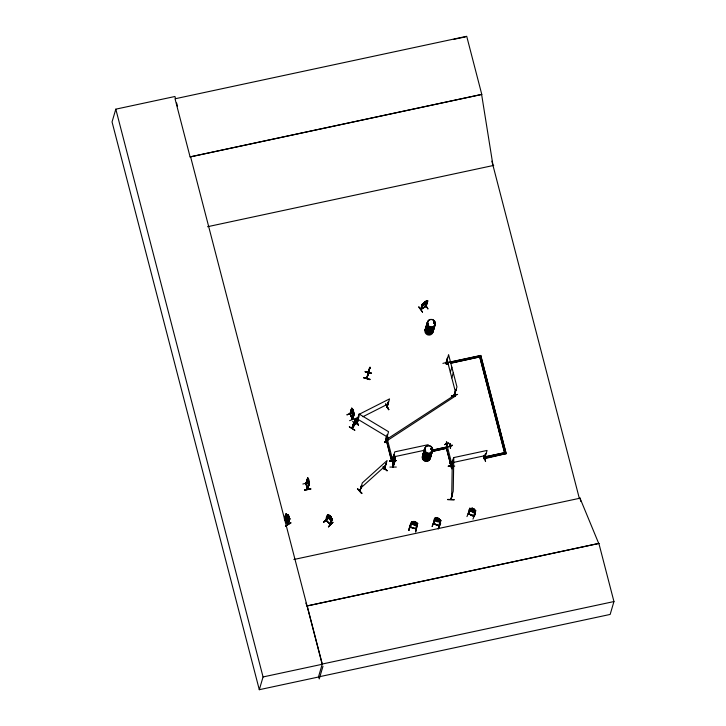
<?xml version="1.0" encoding="UTF-8"?>
<svg xmlns="http://www.w3.org/2000/svg" width="726" height="726" viewBox="0 0 726 726"><rect width="100%" height="100%" fill="white"/><g stroke="black" fill="none" stroke-linecap="round" stroke-linejoin="round"><path stroke-width="1.09" d="M308.831 485.485L307.216 479.55M451.663 466.473L448.251 466.219L451.49 466.001M450.864 498.608L450.801 499.488L453.215 491.221L453.786 458.197L451.336 466.455C451.218 468.978 453.886 461.155 452.661 460.493L451.182 465.847L453.632 457.607L487.064 450.447L484.687 458.678L484.079 458.596M451.427 466.21L451.327 466.891L451.427 466.146M451.064 498.934C454.104 485.83 451.39 501.757 450.864 498.671M451.654 466.9L451.654 466.156M452.307 493.762L452.525 494.324M447.688 499.415L454.14 499.606M454.721 466.101L448.251 466.219M394.817 459.222L394.454 461.618L394.599 455.919L394.844 461.527M451.717 496.321L452.28 463.297M356.693 421.761L357.31 422.124L356.666 422.06M387.139 434.52C388.773 433.585 383.618 439.947 386.314 439.765M385.706 439.457L386.205 439.947L388.555 431.716L358.998 413.965L356.593 422.187L357.265 422.269L356.593 422.187M386.25 439.702L385.787 439.43M447.679 499.697L454.14 499.905M350.15 413.493L350.168 414.401L351.62 408.647L349.887 413.766M350.912 411.079L353.036 416.769L353.544 416.697L354.27 413.847L351.774 408.175L350.123 413.747L352.636 419.446L352.409 418.621M325.965 520.433L330.72 524.535L332.299 518.963L330.729 517.32L330.965 516.64M326.183 520.025C326.818 522.929 327.725 513.454 327.862 515.66M331.746 519.026L332.163 519.426L331.746 519.026L330.085 524.081L330.766 524.381M355.25 423.694C358.426 410.254 355.105 426.135 355.241 423.258M351.938 428.349L355.259 423.076L354.941 423.512M394.409 456.436L394.154 455.883L392.911 461.6L394.39 454.612L393.819 454.739L392.312 460.066L394.79 451.853L428.222 444.684M394.463 461.945L394.663 461.382L392.966 467.045L392.675 460.747L393.02 461.346M393.211 466.228L393.22 467.09L394.844 461.464M366.757 378.237L370.033 367.075L368.336 372.783M396.314 467.054L389.88 467.072M393.864 458.46L394.082 457.108L394.372 463.206M426.053 306.145L420.653 309.412L422.205 304.276C423.775 303.74 421.606 309.929 420.799 309.131M420.862 309.43L425.699 306.653M426.271 301.063C421.57 304.484 427.659 299.321 426.053 301.807L426.879 301.481L425.5 303.695L423.113 304.729L424.401 302.806L422.478 304.058L420.771 309.594L426.171 306.172L425.527 306.245M426.216 306.2L425.663 306.526M428.204 323.76L427.968 324.204L428.331 323.887M428.041 324.159L427.768 324.268M433.576 322.689L434.329 322.299M433.803 322.525L434.003 323.034M433.649 322.816L434.511 323.251L434.72 322.444M425.019 450.265L425.618 450.528L425.282 449.948M432.151 449.14L431.562 448.359M392.929 461.518L394.508 455.42L394.672 455.964M392.902 466.555L394.663 461.382M393.211 467.027L392.875 460.974L394.572 455.42M393.265 466.836L392.721 461.473M368.518 373.11L368.608 372.629M357.628 421.888L358.435 418.966M358.59 417.359C358.217 415.562 358.254 422.024 357.038 422.414L359.415 414.165L389.544 398.892L387.248 406.878L386.568 406.977M387.185 406.932L386.704 407.35M454.213 394.363L455.901 389.463L454.322 395.153L454.131 394.572L455.193 396.305L454.467 395.307L456.953 386.904L448.586 354.633L446.118 363.49L446.209 362.583M369.607 368.908L369.779 368.127L369.08 370.768L369.398 369.888M305.846 483.534L306.272 484.024L307.615 478.316L305.882 483.398M307.234 488.852L308.795 483.734L309.149 484.233L307.452 489.451L306.009 483.988L307.779 477.844L309.321 483.806L308.314 479.904L308.45 482.935L308.795 481.765M371.413 373.218L365.096 371.739L371.431 373.155M369.861 379.625L363.662 377.683L369.879 379.58M365.096 371.739L371.394 373.291M366.884 377.701L366.703 378.428L368.173 372.365M367.12 377.819L366.948 378.464L368.354 372.538M369.843 367.501C365.296 385.651 370.532 364.624 369.189 370.079M368.291 373.1L369.933 367.547M368.862 371.939L369.171 370.55M369.053 370.786L369.47 369.561M363.635 377.774L369.979 379.181M392.448 460.066L393.002 459.513M484.16 458.787L506.185 453.587L480.73 355.459L446.082 362.882L446.336 364.216L448.496 363.753M485.585 453.668C486.674 452.171 483.688 457.734 484.024 458.787L484.714 458.233M327.707 514.625C324.649 531.169 325.811 509.579 329.295 515.968L329.486 515.224L331.02 516.667L329.486 515.224M326.573 520.388L326.373 520.814L328.016 515.505M413.702 521.949L412.677 521.903L412.332 523.074L413.203 523.873L416.288 524.217L416.633 523.047L415.671 522.538M413.865 521.386L415.925 521.912L414.927 525.052M415.653 522.602L417.704 523.419L417.205 525.098M175.511 98.654L174.948 96.494L115.806 109.163L112.049 121.914L259.3 689.7L318.442 677.031L322.262 664.036L307.189 605.92L598.877 543.429L613.951 601.555L610.158 614.432L318.478 676.922M190.094 156.907L481.783 94.416L466.709 36.3L175.03 98.79L190.094 156.907L481.783 94.416M286.425 514.553L284.737 519.825L286.425 514.553C285.581 512.012 283.73 521.223 284.646 518.999M284.891 518.164L286.225 513.609L289.828 518.727L288.213 524.335L284.928 519.625L287.95 524.19M285.409 516.567L286.262 513.672M287.469 515.206L287.678 514.462L288.875 516.168L287.678 514.462M287.369 515.75L287.187 516.377L286.516 515.741L286.97 517.057L288.839 518.999M287.541 516.141L288.276 517.157M287.877 514.934L288.594 515.959M287.46 518.137L288.413 520.252L287.814 518.4M288.585 516.803L288.767 516.177L288.694 516.803M289.157 518.827L287.641 524.018L289.347 518.709L289.674 519.181L289.347 518.709M288.267 524.145L289.783 518.682M302.86 484.042L308.005 482.608M307.779 477.844L306.118 483.416L307.697 489.378L309.303 483.752M304.457 489.986L310.782 489.088M308.305 479.714L308.55 478.988L308.704 483.924L307.815 481.583L308.051 478.915L308.368 479.695L307.715 477.862M307.279 488.907L309.013 483.688M310.728 488.643L304.421 490.095L310.782 489.07M259.3 689.7L263.057 676.95L115.806 109.163M346.992 414.773L352.001 412.858M350.141 414.346L351.792 408.248M349.587 420.663L355.531 418.376M352.645 410.925L353.163 412.059M352.981 409.718L353.48 410.852M353.408 411.715L352.854 409.21L352.627 409.954L352.21 409.192L351.52 411.578L353.099 415.281L352.809 414.664M353.498 411.733L353.653 411.061M354.07 413.021C349.079 431.707 357.02 403.166 352.437 418.684M353.88 413.766L352.164 419.02M352.618 421.525L358.163 424.846M328.197 518.055L323.469 522.175L327.97 517.82M369.625 367.447L368.073 372.601M355.477 423.331C346.901 439.584 358.372 410.907 351.992 428.159M352.264 427.75L353.762 422.859M369.098 370.95L367.057 378.246M352.291 428.349C350.413 430.563 356.838 415.989 356.049 419.501L356.53 418.848M355.023 419.692L358.481 425.037L354.996 419.719M354.969 421.307L354.297 423.721L355.304 422.115M354.996 421.134L355.15 420.436M355.041 421.534L353.762 424.592L356.13 420.345L353.871 424.746M355.186 421.497L355.35 420.998M355.985 419.71L354.624 422.478M355.513 422.296L356.711 418.212L353.453 423.331M358.154 419.347L354.932 424.538M355.422 423.521L357.11 417.931L355.186 420.508M356.285 420.926L356.811 419.183L356.421 419.583M359.016 416.996L358.399 417.069L357.219 422.024M354.778 430.219L349.27 426.788L354.787 430.209M329.758 515.642L330.675 516.504M357.428 421.86L358.326 418.775M328.461 526.749L332.898 522.357L328.47 526.876M330.112 524.344L331.591 519.172M330.639 524.453L330.312 523.891M332.299 518.963L330.575 524.544M598.877 543.429L307.189 605.92M357.464 488.798L361.757 493.58L357.51 488.707M360.332 490.604L359.878 491.103L361.639 485.467L359.679 490.994L360.096 490.377M360.141 490.567L361.639 485.467M387.729 403.048L386.568 407.386L388.528 401.796L388.129 402.249M387.094 407.15C386.178 407.313 388.365 404.763 388.528 401.796M386.06 405.108L388.728 409.709L385.615 404.11M422.505 312.044L418.666 307.025M388.782 409.582L385.842 404.064M422.532 304.031L421.978 305.746L422.432 306.045M421.198 309.085L422.695 303.985M424.547 302.125L424.311 302.769M424.855 302.107L425.917 301.462M426.207 301.127C428.921 300.818 426.026 301.589 423.104 303.495M384.68 442.397L388.21 437.406L384.916 442.651M385.588 439.584L386.259 439.765L391.368 460.012L392.594 459.749L387.403 439.421L386.141 439.965M426.707 302.397L425.472 306.426M427.133 301.553L427.496 301.081L425.717 306.481M427.496 301.081L426.117 306.363M387.938 437.125L384.617 442.479L388.21 437.415M387.403 439.421L386.141 439.847M454.485 394.336L454.585 395.144L387.149 439.058L387.865 440.065M424.365 303.495L427.941 308.822M322.97 666.268L319.249 678.919L318.714 676.868M384.245 469.005L384.599 468.379L384.036 468.951M384.099 468.923L385.996 463.506L384.181 469.187L384.707 468.669M385.706 464.495L384.544 468.56M384.753 468.533L387.067 460.565L362.292 482.908L360.032 490.921M396.015 460.701L389.535 460.983L395.988 460.774M386.94 470.784L383.083 467.099M391.477 456.935L393.084 462.979L391.432 457.997M391.368 460.012L386.187 439.684M392.811 459.694L394.1 455.592M393.12 462.87L391.668 457.952M394.654 457.326C395.425 454.648 394.554 461.509 394.953 458.36M394.753 459.431L394.409 460.602L394.663 457.534L394.88 460.656M394.436 461.391L392.938 466.491M445.991 362.764L447.67 357.736L446.336 363.354M447.452 357.782L446.118 363.49L446.39 363.127M446.363 363.417L445.964 362.773M450.347 372.329L451.853 367.229M451.79 377.874L453.287 372.774M409.028 530.025L410.753 524.208M408.702 530.025L410.435 524.099M408.965 530.098L410.771 524.099L409.01 530.134M410.48 527.457L410.117 526.858L409.963 527.375L410.544 527.475L412.041 522.148L411.479 521.985L412.041 522.148M411.143 523.346L411.651 521.613M413.021 524.499L413.947 521.368L413.684 522.012L412.377 521.658M414.256 521.567L415.481 521.921M451.336 395.924L457.616 394.409L451.409 396.205M417.014 523.609L417.577 523.773L417.014 523.609L415.499 528.991L416.08 529.1L415.644 528.483L415.381 528.891M417.65 523.346L415.59 532.058L417.069 526.041M444.666 444.63L446.481 443.713L444.666 444.63L446.517 444.112L446.944 445.991L446.499 445.728M446.454 441.753L446.445 443.813M448.759 443.141C443.64 444.938 450.338 443.504 448.332 442.887L446.907 443.559M446.181 447.289L451.418 467.462L452.679 467.045L451.463 467.299M431.135 451.608L446.535 448.305L431.09 451.763M431.934 450.193L447.452 446.871L431.888 450.356M450.093 447.888L450.537 448.151L450.12 446.272L448.26 446.789L450.075 445.873L450.047 443.913L450.474 445.828L451.935 445.047C453.931 445.664 447.243 447.098 452.352 445.301M448.26 446.789L450.047 445.973L450.047 443.913M450.492 444.185L450.02 444.022M479.469 355.876L504.915 454.004L479.75 356.965M506.131 453.741L480.73 355.459M450.002 462.752L451.926 468.733L449.975 462.771M434.402 520.705L432.17 526.359M434.084 523.591L433.867 524L433.567 523.319C433.086 525.742 433.749 516.467 435.781 518.046M434.565 519.671L435.055 518.001M433.812 523.954L435.464 518.654L434.838 518.636L435.464 518.654M451.617 467.009L452.797 462.843M437.07 518.636L437.224 517.901L439.203 518.682L437.224 517.901M437.279 517.947L437.016 518.591M437.578 518.183L438.767 518.654M439.203 518.682L438.921 519.371L439.874 519.907L439.529 521.077L438.386 521.186L435.7 519.562L436.045 518.391L437.097 518.573L435.754 518.019L440.9 520.379L439.303 526.096L438.713 525.633M440.283 520.56L440.827 520.778L440.283 520.56L438.74 525.942L438.767 525.452M438.241 528.773L440.6 523.165M483.761 457.144L504.661 452.67L483.761 457.144L484.042 458.533L484.65 458.641M466.963 516.603L469.295 510.886M483.961 458.569L485.531 453.46M469.84 508.236C467.635 513.173 468.615 513.817 468.642 514.244M468.733 514.217L470.248 508.89L469.622 508.872L470.248 508.89M483.915 455.393L485.585 461.509M472.009 508.136L473.978 508.926L472.009 508.136L471.818 508.772M471.855 508.881L472.063 508.191M472.363 508.427L473.552 508.89M473.978 508.926L473.697 509.607L474.65 510.151L474.305 511.322L473.17 511.431L470.484 509.806L470.829 508.636L471.882 508.817M468.334 513.591C473.443 516.213 474.713 519.226 475.603 511.013L475.058 510.805L473.515 516.186L473.706 515.678M472.962 519.099L475.294 513.382M473.996 516.331L474.123 515.85L468.851 513.881M469.35 509.915L469.831 510.777L469.277 509.888L469.776 508.209L475.149 510.088L475.712 510.56L475.185 512.302L474.35 512.647L469.776 510.786L474.423 512.629M359.724 490.767L360.341 490.676M432.151 526.468L434.511 520.642M434.965 520.606L434.502 519.653L434.965 520.606C435.4 521.967 442.061 522.139 439.566 522.402M438.994 519.371L440.364 519.843M468.17 514.026L468.633 514.044M475.058 510.805L475.603 511.013M475.712 510.56L475.085 510.16M474.123 515.85L468.206 513.781M354.315 423.285L355.05 422.396M355.767 422.087L356.257 420.835L353.081 425.953M433.93 322.97L433.957 322.38L433.658 322.997M434.647 322.78L434.438 323.025M431.199 448.668L431.562 449.312L431.952 448.695M431.888 448.604L431.743 449.285M353.498 424.855L356.557 419.574L353.544 424.329L355.649 420.944M355.84 421.252L353.925 424.665M392.984 459.966L392.312 459.667M451.218 465.411L451.89 465.529M451.899 465.484L451.354 465.665M285.019 519.526L288.04 524.208M349.968 413.639L350.104 414.119M355.032 421.098L354.079 423.34L356.62 419.61M355.994 420.064L354.923 421.788M354.941 424.656L358.245 419.292M354.361 424.656L352.21 428.422M307.334 488.725L307.67 489.27M431.153 448.523L431.108 449.358M431.271 448.586L430.999 449.058M431.362 448.523L431.18 449.131M358.435 425.046L355.323 419.456M362.038 493.244L357.491 488.734M328.261 514.97L331.827 518.328M327.553 517.438L331.101 520.878M329.305 515.85L328.515 515.406L328.17 516.576L328.796 517.801L331.138 519.371L331.483 518.201L330.775 517.275M323.732 522.421L328.234 517.956M331.755 520.696L331.065 520.823M328.461 526.758L332.907 522.366M416.107 528.936L410.027 527.158M426.162 306.39L427.832 300.9L427.242 301.09L427.832 300.9M361.802 485.621L361.221 485.848M383.373 466.891L387.139 470.684L383.147 467.027M360.795 488.008L385.56 465.665M354.333 423.276L354.796 422.877M356.992 421.924L357.546 422.006L356.938 422.115M451.263 465.33L451.726 465.475M434.021 523.564L433.358 523.51L433.939 523.764M433.449 523.6L439.384 525.905L433.985 523.845M418.938 306.789L422.487 312.135M431.117 448.514L431.58 448.477M387.82 440.219L455.247 396.151M287.333 515.678L288.549 517.366M289.03 521.595L288.44 521.64M410.054 526.885L416.016 528.827M415.59 528.51L415.553 528.809M285.672 515.333L289.275 520.451M285.953 516.504L288.721 520.551M284.592 519.181L287.923 524.363M289.447 518.001L289.828 518.727M285.454 526.078L290.981 522.974M285.509 526.132L290.817 522.738M422.822 304.167L422.205 304.276M422.387 306.1L427.333 302.588L422.387 306.1L421.978 305.746M427.886 308.868L425.209 304.303M384.263 469.15L384.653 468.796M416.37 525.442L417.16 525.016M416.352 525.506L417.223 525.034M388.728 409.709L385.86 404.064M362.936 416.715L388.047 403.992M368.291 372.946L368.191 372.302M484.741 458.496L484.033 458.56M351.847 409.854L351.411 409.391L353.771 414.219M352.518 410.426L353.435 412.286M352.391 411.025L351.865 410.408L353.48 414.02L353.154 412.894M353.97 415.045L353.834 414.192M351.774 408.175L352.137 408.665M351.847 409.165L351.411 408.72M351.311 411.152C350.222 407.159 354.206 416.896 353.253 415.526M347.019 414.864L351.847 412.658M350.123 413.747L352.4 419.465M431.843 449.43L431.144 449.312M424.347 454.54L423.884 454.34M356.784 421.742L357.192 422.242M448.051 362.011L442.896 363.39M454.476 394.608L454.322 395.153M394.445 454.821L393.819 454.739M453.287 460.583L452.661 460.493M485.494 461.545L484.206 455.42M207.554 226.712L493.707 165.41M449.267 362.347L480.685 355.622M446.39 364.062L448.541 363.599M450.701 363.136L479.822 356.893L450.655 363.29M393.292 456.953L424.565 450.247M391.423 459.857L392.639 459.594M307.76 478.861L307.397 478.361M307.207 480.857L308.486 485.503M308.995 480.984L308.55 478.988M306.091 483.815L306.154 483.162M453.205 462.471L485.567 455.547M484.07 458.324L506.185 453.587M579.303 498.263L579.992 498.118L580.864 501.485M293.858 559.501L580.01 498.199L598.805 543.674M322.262 664.036L613.951 601.555M263.057 676.95L322.199 664.281L190.675 157.134M453.886 39.304L465.538 36.89M580.01 498.199L579.321 498.335L491.883 161.172M353.017 416.706L353.517 416.633M434.048 322.135L434.529 322.208M326.047 520.161L330.23 523.945M330.475 524.68L325.938 520.361M284.792 519.644L284.456 519.144M468.697 514.053L473.996 516.168M395.979 460.511L389.535 460.983M425.318 450.438L425.581 450.165M439.166 526.078L433.286 523.745M417.114 523.01L411.588 521.586L409.854 527.276L416.116 528.655M413.702 522.203L415.608 522.747M413.357 523.373L415.263 523.918M287.514 518.173L286.28 517.32L287.305 517.702M434.066 523.646L439.375 525.688M307.407 489.369L305.9 483.462M357.501 419.065L387.058 436.816M352.527 413.04L351.611 412.023L352.391 412.522M353.462 413.802L352.745 413.303L353.09 415.181L353.825 412.84L353.471 411.687M286.425 515.215L285.863 514.825L289.202 519.154M287.523 515.17L286.861 514.525L286.171 516.912L288.521 520.188L289.184 517.829L288.649 516.767M383.355 466.9L387.121 470.684M285.908 514.199L286.244 514.67M411.088 523.264L411.642 524.154M352.364 419.247L350.204 414.274M288.322 517.965L288.866 519.017M446.263 362.61L446.318 363.381M353.09 413.103L352.291 411.352L353.063 413.067M353.671 413.847L353.898 414.365M305.846 603.061L307.125 606.156M455.901 389.463L456.046 390.007L455.683 389.508M450.338 462.589L451.926 468.733M447.08 359.733L455.456 392.004M446.036 363.045L446.336 364.216M447.452 446.871L451.808 464.014M446.463 448.35L451.418 467.462M308.795 483.734L308.931 484.287M176.636 102.992L177.471 106.241M353.753 414.21L353.943 414.991M285.726 515.297L285.935 516.558M481.674 94.788L493.018 165.555M350.976 411.052L351.048 412.377M394.399 456.019L394.69 462.117M450.547 446.127L450.537 448.151M446.953 443.967L446.944 445.991M446.898 442.025L446.88 443.668M431.734 451.445A4.047 3.848 16.4 0 1 427.233 456.091A4.047 3.848 16.4 0 1 424.374 450.211M431.816 451.354A4.102 3.902 16.4 0 1 426.734 455.946A4.102 3.902 16.4 0 1 425.009 449.312M432.351 450.964A4.102 3.902 16.4 0 1 427.142 454.54A4.047 3.848 16.4 0 1 424.783 448.804M424.764 448.695A4.102 3.902 16.4 0 0 427.142 454.54A4.047 3.848 16.4 0 0 432.269 451.046M431.208 448.151A4.102 3.902 16.4 0 1 432.233 449.948A4.102 3.902 16.4 0 0 431.226 448.078A4.047 3.848 16.4 0 1 432.224 449.802M431.807 451.209A4.047 3.848 16.4 0 1 426.788 455.737A4.047 3.848 16.4 0 1 425.091 449.203M431.135 448.269A4.047 3.848 16.4 0 1 432.151 450.038M432.378 450.891A4.102 3.902 16.4 0 1 427.169 454.467A4.102 3.902 16.4 0 1 424.783 448.623M432.342 450.81A4.047 3.848 16.4 0 1 427.206 454.331A4.047 3.848 16.4 0 1 424.855 448.568M430.681 456.463A4.047 3.848 16.4 0 1 425.046 459.803A4.047 3.848 16.4 0 1 423.848 453.451M430.754 456.382A4.102 3.902 16.4 0 1 425.046 459.767A4.102 3.902 16.4 0 1 423.83 453.323A4.102 3.902 16.4 0 0 425.064 459.694A4.102 3.902 16.4 0 0 430.781 456.309M430.209 456.636A4.047 3.848 16.4 0 1 425.708 461.282A4.047 3.848 16.4 0 1 422.841 455.393M430.209 456.563A4.02 3.83 16.4 0 1 425.735 461.182A4.02 3.83 16.4 0 1 422.886 455.329M431.053 453.959A4.102 3.902 16.4 0 1 425.962 458.551A4.102 3.902 16.4 0 1 424.247 451.917M430.745 456.227A4.047 3.848 16.4 0 1 425.109 459.567A4.047 3.848 16.4 0 1 423.911 453.215M430.972 454.049A4.047 3.848 16.4 0 1 425.953 458.578A4.047 3.848 16.4 0 1 424.256 452.044M424.265 451.844A4.102 3.902 16.4 0 0 425.98 458.478A4.102 3.902 16.4 0 0 431.072 453.886A4.047 3.848 16.4 0 1 426.026 458.342A4.047 3.848 16.4 0 1 424.329 451.808M434.511 326.219A4.047 3.848 16.4 0 1 429.375 329.74A4.047 3.848 16.4 0 1 427.024 323.968M427.015 323.787A4.102 3.902 16.4 0 0 429.919 329.758A4.102 3.902 16.4 0 0 434.484 325.048A4.047 3.848 16.4 0 1 429.955 329.622A4.047 3.848 16.4 0 1 427.088 323.732M427.333 324.377A4.047 3.848 16.4 0 0 429.021 330.92A4.047 3.848 16.4 0 0 434.039 326.391A4.038 3.839 16.4 0 1 429.048 330.829A4.038 3.839 16.4 0 1 427.36 324.304M433.858 321.908A4.102 3.902 16.4 0 1 433.758 327.453A4.102 3.902 16.4 0 1 427.977 327.208A4.102 3.902 16.4 0 1 428.077 321.672M433.785 322.026A4.047 3.848 16.4 0 1 433.694 327.49A4.047 3.848 16.4 0 1 427.995 327.254A4.047 3.848 16.4 0 1 428.086 321.79M434.992 324.576A4.047 3.848 16.4 0 1 430.373 328.216A4.047 3.848 16.4 0 1 427.088 323.242M427.505 322.326A4.047 3.848 16.4 0 1 428.159 321.554M433.858 321.79A4.047 3.848 16.4 0 1 434.874 323.569M433.204 329.223A4.047 3.848 16.4 0 1 428.186 333.751A4.047 3.848 16.4 0 1 426.498 327.208M432.977 331.41A4.047 3.848 16.4 0 1 427.841 334.931A4.047 3.848 16.4 0 1 425.49 329.159M433.994 326.519A4.038 3.839 16.4 0 1 428.984 331.038A4.038 3.839 16.4 0 1 427.296 324.513M433.839 328.669A4.102 3.902 16.4 0 1 428.63 332.236A4.102 3.902 16.4 0 1 426.253 326.391A4.047 3.848 16.4 0 0 428.676 332.109A4.047 3.848 16.4 0 0 433.812 328.588M433.277 328.987A4.047 3.848 16.4 0 1 428.258 333.515A4.047 3.848 16.4 0 1 426.561 326.972M433.74 328.824A4.047 3.848 16.4 0 1 428.603 332.345A4.047 3.848 16.4 0 1 426.253 326.573M452.87 461.291L453.088 461.863L452.87 461.291M411.615 524.09L416.397 525.542L411.615 524.09M287.46 515.378L286.779 517.756L287.913 519.344L288.585 516.976L287.46 515.378M352.627 410.136L351.947 412.522L352.745 414.274L353.408 411.896L352.627 410.136M329.286 516.132L328.942 517.302L330.366 518.654L330.711 517.484L329.286 516.132M424.347 303.014L424.002 304.185L425.654 303.187L425.999 302.016L424.347 303.014M437.034 518.781L436.689 519.952L438.54 520.687L438.885 519.517L437.034 518.781M471.818 509.026L471.473 510.197L473.316 510.932L473.661 509.752L471.818 509.026M440.555 523.038L438.177 528.864L440.582 523.065M327.208 516.313L327.499 517.484L327.208 516.313M285.427 516.476C287.995 522.738 291.253 525.969 285.427 516.476M289.583 519.88L289.229 519.108L289.583 519.88M288.258 518.173L287.124 516.585L288.24 518.146M425.881 456.972A4.047 3.848 16.4 0 0 431.507 453.632A4.047 3.848 16.4 0 1 425.872 456.981A4.047 3.848 16.4 0 1 424.674 450.628A4.047 3.848 16.4 0 0 425.881 456.972M425.763 452.071A4.047 3.848 16.4 0 0 432.533 450.619A4.047 3.848 16.4 0 0 427.678 445.691A4.047 3.848 16.4 0 0 425.763 452.071M425.745 452.18A4.02 3.83 16.4 0 0 432.478 450.737A4.02 3.83 16.4 0 0 427.65 445.837A4.02 3.83 16.4 0 0 425.745 452.18M428.413 325.838A4.047 3.848 16.4 0 0 435.183 324.386A4.047 3.848 16.4 0 0 430.327 319.449A4.047 3.848 16.4 0 0 428.413 325.838M428.385 325.956A4.038 3.839 16.4 0 0 435.137 324.504A4.038 3.839 16.4 0 0 430.3 319.576A4.038 3.839 16.4 0 0 428.385 325.956M428.195 333.715A4.102 3.902 16.4 0 0 433.286 329.132A4.102 3.902 16.4 0 1 428.222 333.642A4.102 3.902 16.4 0 1 426.498 327.018A4.102 3.902 16.4 0 0 428.195 333.715"/></g></svg>
